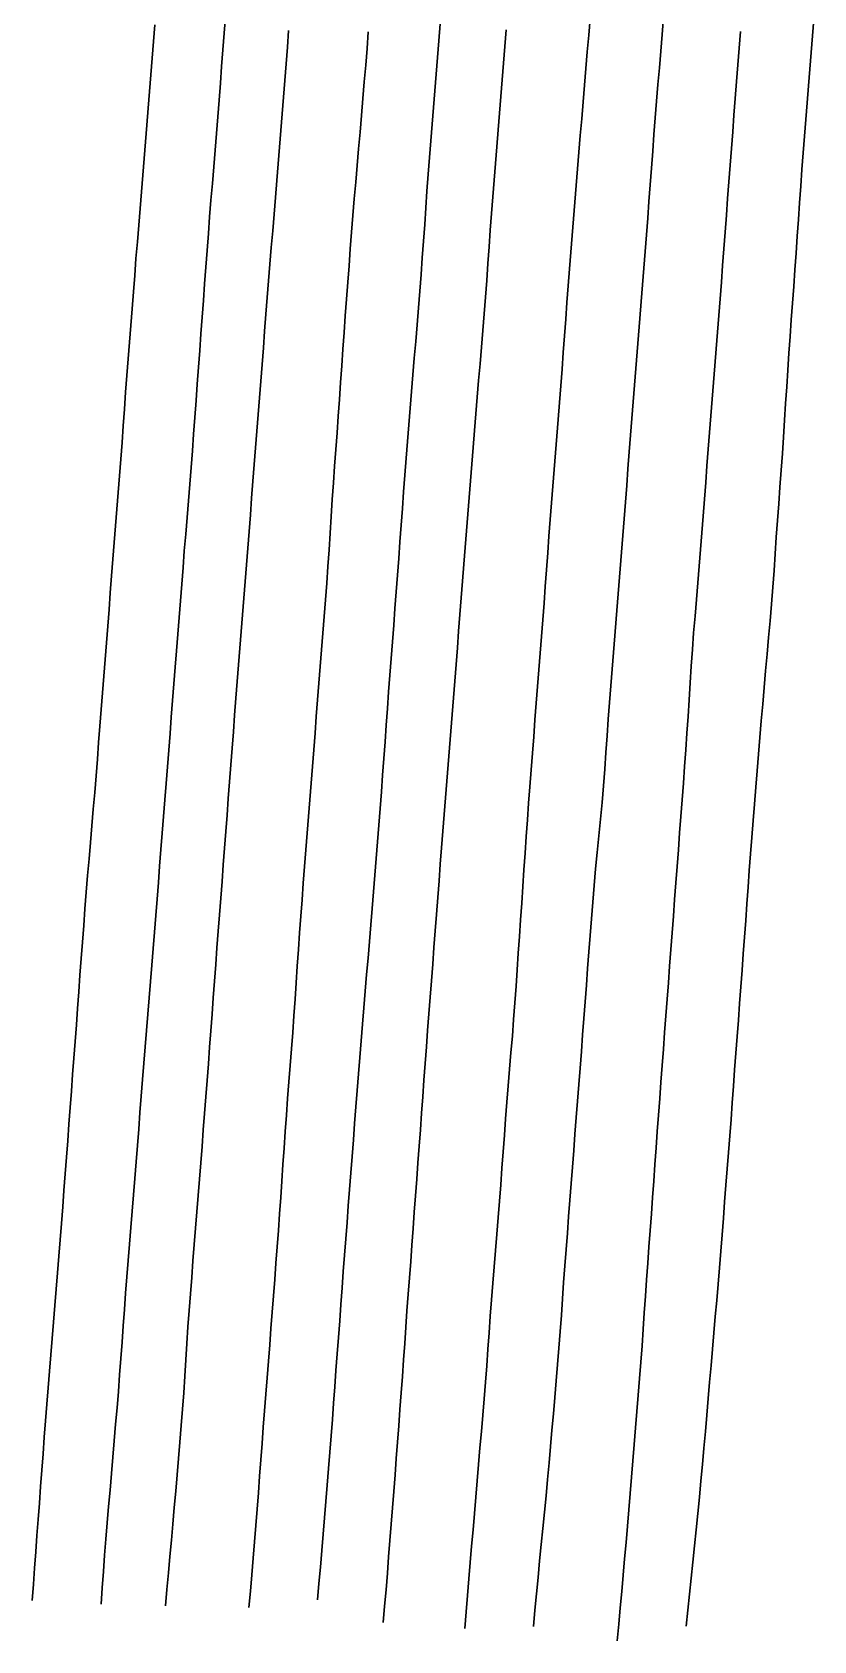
# Model space of a CAD drawing. Header units: metres. Extents: x 378908 to 378976, y 5842376 to 5842760.
# Drawn here: x 378907.5 to 378954.2, y 5842375.5 to 5842471.6 of the extents above; entities that cross this region are included whole.
import ezdxf

# ---------------------------------------------------------------- set-up
doc = ezdxf.new("R2010")
doc.units = ezdxf.units.M
for name, color, linetype, lineweight in [('A-Nord A.1 DA280', 70, 'Continuous', 30), ('A-Nord A.2 DA280', 72, 'Continuous', 30), ('A-Nord A.3 DA280', 74, 'Continuous', 30), ('A-Nord B.1 DA280', 150, 'Continuous', 30), ('A-Nord B.2 DA280', 152, 'Continuous', 30), ('A-Nord B.3 DA280', 154, 'Continuous', 30), ('BorWin 4.1 DA280', 31, 'Continuous', 30), ('BorWin 4.2 DA280', 30, 'Continuous', 30), ('DolWin 4.1 DA280', 211, 'Continuous', 30), ('DolWin 4.2 DA280', 241, 'Continuous', 30)]:
    doc.layers.add(name, color=color, linetype=linetype, lineweight=lineweight)

msp = doc.modelspace()

# ---------------------------------------------------------------- linework, layer by layer
at = {"layer": 'A-Nord A.1 DA280'}
msp.add_polyline3d([(378907.523, 5842377.954, 15.86), (378907.593, 5842378.925, 15.62), (378907.664, 5842379.893, 15.38), (378907.736, 5842380.861, 15.14), (378907.808, 5842381.828, 14.9), (378907.881, 5842382.8, 14.67), (378907.954, 5842383.774, 14.46), (378908.027, 5842384.753, 14.26), (378908.1, 5842385.73, 14.08), (378908.173, 5842386.713, 13.9), (378908.247, 5842387.697, 13.73), (378908.321, 5842388.681, 13.57), (378908.396, 5842389.666, 13.4), (378908.473, 5842390.648, 13.24), (378908.552, 5842391.634, 13.07), (378908.632, 5842392.613, 12.9), (378908.713, 5842393.598, 12.73), (378908.794, 5842394.577, 12.55), (378908.876, 5842395.56, 12.37), (378908.956, 5842396.536, 12.18), (378909.036, 5842397.516, 12), (378909.115, 5842398.499, 11.82), (378909.193, 5842399.483, 11.66), (378909.269, 5842400.465, 11.5), (378909.344, 5842401.451, 11.34), (378909.417, 5842402.435, 11.2), (378909.491, 5842403.427, 11.05), (378909.567, 5842404.411, 10.91), (378909.642, 5842405.399, 10.77), (378909.716, 5842406.381, 10.62), (378909.789, 5842407.37, 10.47), (378909.862, 5842408.357, 10.32), (378909.936, 5842409.346, 10.17), (378910.01, 5842410.328, 10.02), (378910.084, 5842411.31, 9.88), (378910.16, 5842412.305, 9.74), (378910.231, 5842413.291, 9.61), (378910.302, 5842414.279, 9.49), (378910.374, 5842415.27, 9.37), (378910.447, 5842416.262, 9.26), (378910.522, 5842417.253, 9.14), (378910.597, 5842418.245, 9.03), (378910.675, 5842419.239, 8.92), (378910.754, 5842420.226, 8.82), (378910.835, 5842421.219, 8.71), (378910.917, 5842422.21, 8.6), (378910.999, 5842423.196, 8.49), (378911.085, 5842424.191, 8.38), (378911.173, 5842425.181, 8.29), (378911.256, 5842426.171, 8.19), (378911.336, 5842427.169, 8.11), (378911.413, 5842428.159, 8.02), (378911.49, 5842429.154, 7.93), (378911.567, 5842430.147, 7.85), (378911.646, 5842431.139, 7.77), (378911.724, 5842432.133, 7.69), (378911.801, 5842433.13, 7.61), (378911.878, 5842434.116, 7.55), (378911.956, 5842435.117, 7.48), (378912.032, 5842436.111, 7.43), (378912.109, 5842437.106, 7.37), (378912.188, 5842438.1, 7.32), (378912.267, 5842439.1, 7.26), (378912.347, 5842440.099, 7.22), (378912.425, 5842441.095, 7.19), (378912.503, 5842442.089, 7.17), (378912.582, 5842443.087, 7.15), (378912.66, 5842444.078, 7.14), (378912.739, 5842445.079, 7.12), (378912.815, 5842446.075, 7.11), (378912.887, 5842447.071, 7.11), (378912.957, 5842448.068, 7.11), (378913.026, 5842449.065, 7.11), (378913.101, 5842450.064, 7.12), (378913.177, 5842451.062, 7.12), (378913.254, 5842452.061, 7.12), (378913.33, 5842453.055, 7.12), (378913.406, 5842454.05, 7.12), (378913.484, 5842455.052, 7.11), (378913.562, 5842456.049, 7.1), (378913.641, 5842457.043, 7.09), (378913.72, 5842458.041, 7.09), (378913.801, 5842459.04, 7.08), (378913.883, 5842460.034, 7.08), (378913.966, 5842461.033, 7.07), (378914.048, 5842462.025, 7.07), (378914.129, 5842463.024, 7.07), (378914.209, 5842464.021, 7.07), (378914.289, 5842465.014, 7.07), (378914.368, 5842466.013, 7.06), (378914.447, 5842467.012, 7.06), (378914.525, 5842468.008, 7.06), (378914.604, 5842469.005, 7.06), (378914.684, 5842470.003, 7.06), (378914.764, 5842470.998, 7.06), (378914.843, 5842471.996, 7.05)], dxfattribs=at)
at = {"layer": 'A-Nord A.2 DA280'}
msp.add_polyline3d([(378911.64, 5842377.747, 15.781), (378911.707, 5842378.72, 15.542), (378911.775, 5842379.687, 15.302), (378911.846, 5842380.654, 15.061), (378911.923, 5842381.625, 14.829), (378912.004, 5842382.596, 14.61), (378912.087, 5842383.571, 14.403), (378912.171, 5842384.55, 14.209), (378912.255, 5842385.529, 14.029), (378912.339, 5842386.511, 13.857), (378912.422, 5842387.494, 13.688), (378912.506, 5842388.474, 13.513), (378912.589, 5842389.454, 13.33), (378912.668, 5842390.437, 13.145), (378912.742, 5842391.416, 12.953), (378912.816, 5842392.394, 12.751), (378912.888, 5842393.366, 12.542), (378912.959, 5842394.339, 12.327), (378913.029, 5842395.321, 12.11), (378913.102, 5842396.289, 11.905), (378913.18, 5842397.27, 11.711), (378913.259, 5842398.248, 11.528), (378913.336, 5842399.229, 11.345), (378913.411, 5842400.212, 11.158), (378913.487, 5842401.191, 10.972), (378913.566, 5842402.167, 10.793), (378913.649, 5842403.151, 10.613), (378913.732, 5842404.127, 10.433), (378913.814, 5842405.111, 10.256), (378913.887, 5842406.092, 10.087), (378913.955, 5842407.077, 9.921), (378914.027, 5842408.058, 9.753), (378914.106, 5842409.043, 9.579), (378914.188, 5842410.025, 9.397), (378914.269, 5842410.998, 9.206), (378914.347, 5842411.973, 9.005), (378914.425, 5842412.952, 8.798), (378914.501, 5842413.925, 8.598), (378914.582, 5842414.905, 8.403), (378914.666, 5842415.882, 8.217), (378914.748, 5842416.865, 8.04), (378914.826, 5842417.847, 7.873), (378914.902, 5842418.832, 7.709), (378914.978, 5842419.816, 7.546), (378915.055, 5842420.801, 7.385), (378915.132, 5842421.784, 7.232), (378915.209, 5842422.771, 7.084), (378915.287, 5842423.757, 6.941), (378915.365, 5842424.744, 6.803), (378915.441, 5842425.734, 6.675), (378915.518, 5842426.724, 6.549), (378915.596, 5842427.711, 6.423), (378915.674, 5842428.702, 6.296), (378915.75, 5842429.695, 6.171), (378915.826, 5842430.677, 6.052), (378915.903, 5842431.669, 5.936), (378915.981, 5842432.658, 5.825), (378916.059, 5842433.653, 5.718), (378916.137, 5842434.643, 5.615), (378916.215, 5842435.634, 5.518), (378916.294, 5842436.629, 5.429), (378916.374, 5842437.621, 5.35), (378916.452, 5842438.62, 5.268), (378916.527, 5842439.607, 5.184), (378916.604, 5842440.6, 5.102), (378916.686, 5842441.595, 5.028), (378916.767, 5842442.59, 4.963), (378916.845, 5842443.586, 4.902), (378916.924, 5842444.581, 4.842), (378917.005, 5842445.574, 4.788), (378917.084, 5842446.572, 4.74), (378917.158, 5842447.569, 4.697), (378917.227, 5842448.565, 4.655), (378917.304, 5842449.564, 4.616), (378917.38, 5842450.555, 4.581), (378917.454, 5842451.555, 4.552), (378917.526, 5842452.552, 4.53), (378917.596, 5842453.548, 4.516), (378917.668, 5842454.543, 4.503), (378917.74, 5842455.541, 4.489), (378917.814, 5842456.539, 4.474), (378917.888, 5842457.537, 4.46), (378917.963, 5842458.535, 4.454), (378918.038, 5842459.532, 4.456), (378918.113, 5842460.532, 4.46), (378918.194, 5842461.526, 4.461), (378918.278, 5842462.526, 4.461), (378918.36, 5842463.52, 4.464), (378918.443, 5842464.517, 4.47), (378918.523, 5842465.514, 4.477), (378918.601, 5842466.509, 4.483), (378918.678, 5842467.506, 4.487), (378918.755, 5842468.505, 4.494), (378918.832, 5842469.501, 4.51), (378918.907, 5842470.499, 4.534), (378918.983, 5842471.495, 4.561), (378919.058, 5842472.493, 4.586)], dxfattribs=at)
at = {"layer": 'A-Nord A.3 DA280'}
msp.add_polyline3d([(378915.484, 5842377.641, 15.674), (378915.57, 5842378.622, 15.484), (378915.657, 5842379.598, 15.291), (378915.746, 5842380.575, 15.089), (378915.833, 5842381.55, 14.881), (378915.92, 5842382.522, 14.674), (378916.006, 5842383.499, 14.471), (378916.091, 5842384.477, 14.277), (378916.175, 5842385.455, 14.089), (378916.257, 5842386.435, 13.908), (378916.338, 5842387.415, 13.73), (378916.418, 5842388.397, 13.552), (378916.498, 5842389.377, 13.369), (378916.568, 5842390.36, 13.181), (378916.63, 5842391.339, 12.992), (378916.689, 5842392.316, 12.807), (378916.749, 5842393.299, 12.626), (378916.815, 5842394.283, 12.453), (378916.889, 5842395.268, 12.288), (378916.968, 5842396.249, 12.123), (378917.045, 5842397.237, 11.95), (378917.116, 5842398.219, 11.769), (378917.185, 5842399.196, 11.579), (378917.263, 5842400.169, 11.384), (378917.353, 5842401.149, 11.183), (378917.439, 5842402.123, 10.981), (378917.519, 5842403.102, 10.782), (378917.589, 5842404.079, 10.596), (378917.66, 5842405.06, 10.424), (378917.735, 5842406.048, 10.26), (378917.811, 5842407.03, 10.099), (378917.887, 5842408.013, 9.939), (378917.963, 5842408.995, 9.779), (378918.04, 5842409.986, 9.62), (378918.115, 5842410.971, 9.469), (378918.188, 5842411.959, 9.324), (378918.26, 5842412.94, 9.188), (378918.328, 5842413.931, 9.058), (378918.4, 5842414.923, 8.936), (378918.475, 5842415.914, 8.82), (378918.55, 5842416.9, 8.706), (378918.626, 5842417.895, 8.592), (378918.702, 5842418.884, 8.479), (378918.777, 5842419.873, 8.363), (378918.853, 5842420.865, 8.245), (378918.929, 5842421.857, 8.134), (378919.005, 5842422.847, 8.04), (378919.081, 5842423.842, 7.96), (378919.157, 5842424.833, 7.886), (378919.229, 5842425.83, 7.812), (378919.303, 5842426.824, 7.738), (378919.38, 5842427.82, 7.664), (378919.456, 5842428.815, 7.589), (378919.532, 5842429.804, 7.517), (378919.608, 5842430.802, 7.447), (378919.685, 5842431.799, 7.382), (378919.762, 5842432.796, 7.321), (378919.839, 5842433.791, 7.266), (378919.917, 5842434.786, 7.214), (378919.997, 5842435.781, 7.169), (378920.08, 5842436.778, 7.133), (378920.157, 5842437.768, 7.106), (378920.236, 5842438.769, 7.079), (378920.314, 5842439.765, 7.051), (378920.393, 5842440.762, 7.025), (378920.471, 5842441.761, 7.007), (378920.548, 5842442.757, 6.992), (378920.622, 5842443.75, 6.975), (378920.697, 5842444.75, 6.952), (378920.773, 5842445.744, 6.928), (378920.851, 5842446.745, 6.908), (378920.932, 5842447.738, 6.898), (378921.013, 5842448.739, 6.892), (378921.088, 5842449.732, 6.886), (378921.165, 5842450.728, 6.877), (378921.242, 5842451.728, 6.868), (378921.32, 5842452.726, 6.86), (378921.397, 5842453.719, 6.852), (378921.474, 5842454.719, 6.842), (378921.551, 5842455.716, 6.828), (378921.63, 5842456.712, 6.811), (378921.711, 5842457.709, 6.798), (378921.796, 5842458.703, 6.794), (378921.883, 5842459.703, 6.794), (378921.972, 5842460.698, 6.791), (378922.053, 5842461.693, 6.784), (378922.135, 5842462.694, 6.774), (378922.215, 5842463.688, 6.763), (378922.291, 5842464.684, 6.751), (378922.367, 5842465.682, 6.739), (378922.443, 5842466.679, 6.727), (378922.521, 5842467.676, 6.717), (378922.6, 5842468.67, 6.713), (378922.679, 5842469.671, 6.717), (378922.755, 5842470.663, 6.723), (378922.831, 5842471.662, 6.725)], dxfattribs=at)
at = {"layer": 'A-Nord B.1 DA280'}
msp.add_polyline3d([(378920.46, 5842377.534, 15.63), (378920.548, 5842378.518, 15.458), (378920.632, 5842379.498, 15.284), (378920.715, 5842380.481, 15.108), (378920.793, 5842381.459, 14.924), (378920.87, 5842382.436, 14.73), (378920.947, 5842383.413, 14.529), (378921.025, 5842384.39, 14.327), (378921.101, 5842385.369, 14.126), (378921.176, 5842386.344, 13.93), (378921.248, 5842387.326, 13.739), (378921.317, 5842388.309, 13.554), (378921.395, 5842389.286, 13.371), (378921.477, 5842390.271, 13.191), (378921.555, 5842391.244, 13.011), (378921.63, 5842392.232, 12.823), (378921.702, 5842393.207, 12.631), (378921.774, 5842394.18, 12.435), (378921.848, 5842395.159, 12.237), (378921.924, 5842396.142, 12.036), (378922, 5842397.116, 11.833), (378922.075, 5842398.091, 11.625), (378922.147, 5842399.064, 11.419), (378922.216, 5842400.045, 11.22), (378922.286, 5842401.024, 11.036), (378922.357, 5842402.011, 10.864), (378922.424, 5842402.99, 10.7), (378922.491, 5842403.97, 10.539), (378922.559, 5842404.959, 10.379), (378922.627, 5842405.947, 10.22), (378922.697, 5842406.929, 10.062), (378922.771, 5842407.91, 9.906), (378922.849, 5842408.904, 9.749), (378922.925, 5842409.887, 9.595), (378923, 5842410.873, 9.446), (378923.072, 5842411.861, 9.305), (378923.142, 5842412.849, 9.17), (378923.212, 5842413.838, 9.041), (378923.281, 5842414.826, 8.918), (378923.349, 5842415.821, 8.797), (378923.418, 5842416.804, 8.678), (378923.488, 5842417.798, 8.559), (378923.559, 5842418.789, 8.445), (378923.631, 5842419.778, 8.335), (378923.707, 5842420.771, 8.227), (378923.784, 5842421.76, 8.121), (378923.863, 5842422.756, 8.019), (378923.939, 5842423.742, 7.924), (378924.019, 5842424.738, 7.836), (378924.099, 5842425.734, 7.755), (378924.177, 5842426.726, 7.681), (378924.253, 5842427.722, 7.612), (378924.33, 5842428.72, 7.545), (378924.406, 5842429.71, 7.479), (378924.482, 5842430.707, 7.412), (378924.56, 5842431.701, 7.343), (378924.639, 5842432.696, 7.271), (378924.719, 5842433.692, 7.202), (378924.798, 5842434.688, 7.14), (378924.875, 5842435.68, 7.084), (378924.954, 5842436.676, 7.034), (378925.031, 5842437.673, 6.992), (378925.105, 5842438.668, 6.96), (378925.175, 5842439.666, 6.935), (378925.241, 5842440.666, 6.916), (378925.306, 5842441.663, 6.901), (378925.37, 5842442.659, 6.889), (378925.437, 5842443.655, 6.878), (378925.506, 5842444.654, 6.865), (378925.575, 5842445.649, 6.855), (378925.646, 5842446.654, 6.852), (378925.718, 5842447.649, 6.854), (378925.791, 5842448.646, 6.857), (378925.862, 5842449.64, 6.861), (378925.932, 5842450.639, 6.859), (378926.002, 5842451.638, 6.855), (378926.071, 5842452.634, 6.852), (378926.141, 5842453.629, 6.855), (378926.212, 5842454.631, 6.864), (378926.285, 5842455.623, 6.87), (378926.358, 5842456.626, 6.871), (378926.433, 5842457.618, 6.867), (378926.51, 5842458.617, 6.86), (378926.586, 5842459.612, 6.855), (378926.666, 5842460.61, 6.856), (378926.75, 5842461.608, 6.856), (378926.835, 5842462.605, 6.853), (378926.921, 5842463.603, 6.85), (378927.008, 5842464.595, 6.85), (378927.094, 5842465.589, 6.852), (378927.179, 5842466.589, 6.857), (378927.262, 5842467.587, 6.858), (378927.346, 5842468.583, 6.854), (378927.428, 5842469.58, 6.845), (378927.508, 5842470.576, 6.832), (378927.586, 5842471.571, 6.821)], dxfattribs=at)
at = {"layer": 'A-Nord B.2 DA280'}
msp.add_polyline3d([(378924.556, 5842377.991, 15.451), (378924.639, 5842378.973, 15.269), (378924.722, 5842379.952, 15.084), (378924.805, 5842380.931, 14.897), (378924.886, 5842381.91, 14.71), (378924.967, 5842382.89, 14.524), (378925.049, 5842383.871, 14.34), (378925.129, 5842384.849, 14.157), (378925.207, 5842385.829, 13.971), (378925.284, 5842386.809, 13.781), (378925.362, 5842387.783, 13.585), (378925.441, 5842388.761, 13.38), (378925.511, 5842389.736, 13.176), (378925.581, 5842390.714, 12.973), (378925.654, 5842391.693, 12.779), (378925.728, 5842392.673, 12.601), (378925.802, 5842393.659, 12.435), (378925.876, 5842394.642, 12.271), (378925.949, 5842395.626, 12.101), (378926.021, 5842396.607, 11.923), (378926.092, 5842397.589, 11.735), (378926.163, 5842398.571, 11.543), (378926.236, 5842399.545, 11.353), (378926.316, 5842400.524, 11.169), (378926.392, 5842401.505, 10.994), (378926.469, 5842402.488, 10.825), (378926.546, 5842403.472, 10.661), (378926.622, 5842404.456, 10.5), (378926.697, 5842405.444, 10.342), (378926.771, 5842406.427, 10.189), (378926.846, 5842407.412, 10.04), (378926.921, 5842408.399, 9.894), (378926.996, 5842409.386, 9.75), (378927.072, 5842410.373, 9.607), (378927.151, 5842411.359, 9.465), (378927.236, 5842412.349, 9.325), (378927.318, 5842413.336, 9.189), (378927.4, 5842414.322, 9.054), (378927.485, 5842415.311, 8.921), (378927.57, 5842416.298, 8.795), (378927.654, 5842417.286, 8.674), (378927.737, 5842418.273, 8.557), (378927.818, 5842419.265, 8.442), (378927.898, 5842420.259, 8.331), (378927.976, 5842421.246, 8.224), (378928.053, 5842422.241, 8.118), (378928.131, 5842423.231, 8.016), (378928.212, 5842424.223, 7.921), (378928.289, 5842425.215, 7.84), (378928.364, 5842426.21, 7.765), (378928.44, 5842427.208, 7.691), (378928.514, 5842428.199, 7.615), (378928.587, 5842429.198, 7.536), (378928.658, 5842430.19, 7.458), (378928.728, 5842431.182, 7.38), (378928.798, 5842432.179, 7.304), (378928.87, 5842433.171, 7.233), (378928.946, 5842434.172, 7.167), (378929.023, 5842435.161, 7.106), (378929.103, 5842436.156, 7.052), (378929.177, 5842437.156, 7.005), (378929.251, 5842438.152, 6.962), (378929.326, 5842439.145, 6.921), (378929.4, 5842440.141, 6.885), (378929.472, 5842441.14, 6.857), (378929.544, 5842442.137, 6.835), (378929.618, 5842443.134, 6.816), (378929.692, 5842444.13, 6.8), (378929.766, 5842445.126, 6.786), (378929.843, 5842446.129, 6.776), (378929.921, 5842447.126, 6.77), (378930.002, 5842448.117, 6.765), (378930.08, 5842449.116, 6.76), (378930.16, 5842450.116, 6.754), (378930.244, 5842451.11, 6.746), (378930.331, 5842452.105, 6.736), (378930.419, 5842453.104, 6.725), (378930.503, 5842454.097, 6.715), (378930.584, 5842455.095, 6.709), (378930.66, 5842456.089, 6.705), (378930.734, 5842457.087, 6.703), (378930.805, 5842458.087, 6.704), (378930.876, 5842459.083, 6.706), (378930.949, 5842460.08, 6.707), (378931.018, 5842461.079, 6.708), (378931.087, 5842462.075, 6.703), (378931.16, 5842463.077, 6.693), (378931.235, 5842464.071, 6.682), (378931.314, 5842465.067, 6.678), (378931.396, 5842466.066, 6.681), (378931.48, 5842467.063, 6.685), (378931.562, 5842468.057, 6.687), (378931.642, 5842469.055, 6.692), (378931.72, 5842470.05, 6.699), (378931.798, 5842471.044, 6.708), (378931.875, 5842472.049, 6.719)], dxfattribs=at)
at = {"layer": 'A-Nord B.3 DA280'}
msp.add_polyline3d([(378928.478, 5842376.635, 15.678), (378928.56, 5842377.618, 15.508), (378928.642, 5842378.602, 15.336), (378928.722, 5842379.583, 15.157), (378928.8, 5842380.56, 14.968), (378928.877, 5842381.537, 14.773), (378928.953, 5842382.514, 14.573), (378929.029, 5842383.491, 14.372), (378929.105, 5842384.469, 14.172), (378929.18, 5842385.448, 13.974), (378929.253, 5842386.423, 13.777), (378929.326, 5842387.401, 13.578), (378929.398, 5842388.381, 13.386), (378929.473, 5842389.362, 13.206), (378929.549, 5842390.345, 13.036), (378929.623, 5842391.328, 12.867), (378929.693, 5842392.311, 12.693), (378929.759, 5842393.291, 12.511), (378929.824, 5842394.271, 12.317), (378929.891, 5842395.252, 12.115), (378929.962, 5842396.229, 11.916), (378930.039, 5842397.207, 11.727), (378930.115, 5842398.188, 11.549), (378930.186, 5842399.172, 11.377), (378930.257, 5842400.152, 11.204), (378930.33, 5842401.132, 11.03), (378930.403, 5842402.116, 10.857), (378930.476, 5842403.099, 10.69), (378930.55, 5842404.079, 10.525), (378930.625, 5842405.07, 10.36), (378930.697, 5842406.052, 10.201), (378930.767, 5842407.038, 10.05), (378930.836, 5842408.024, 9.909), (378930.907, 5842409.014, 9.773), (378930.981, 5842409.999, 9.636), (378931.055, 5842410.991, 9.495), (378931.127, 5842411.976, 9.357), (378931.2, 5842412.968, 9.229), (378931.274, 5842413.955, 9.111), (378931.351, 5842414.948, 8.997), (378931.429, 5842415.938, 8.883), (378931.506, 5842416.927, 8.769), (378931.584, 5842417.914, 8.658), (378931.659, 5842418.906, 8.559), (378931.734, 5842419.907, 8.474), (378931.808, 5842420.9, 8.397), (378931.883, 5842421.894, 8.317), (378931.96, 5842422.883, 8.232), (378932.039, 5842423.879, 8.14), (378932.116, 5842424.872, 8.047), (378932.193, 5842425.862, 7.958), (378932.271, 5842426.857, 7.878), (378932.348, 5842427.851, 7.806), (378932.425, 5842428.845, 7.736), (378932.504, 5842429.84, 7.665), (378932.584, 5842430.833, 7.594), (378932.665, 5842431.831, 7.528), (378932.744, 5842432.824, 7.472), (378932.822, 5842433.817, 7.422), (378932.9, 5842434.814, 7.376), (378932.978, 5842435.809, 7.333), (378933.055, 5842436.811, 7.295), (378933.131, 5842437.805, 7.266), (378933.207, 5842438.8, 7.246), (378933.283, 5842439.801, 7.231), (378933.359, 5842440.799, 7.218), (378933.436, 5842441.794, 7.204), (378933.516, 5842442.788, 7.19), (378933.597, 5842443.785, 7.176), (378933.678, 5842444.782, 7.165), (378933.759, 5842445.778, 7.157), (378933.839, 5842446.775, 7.151), (378933.923, 5842447.774, 7.144), (378934.006, 5842448.768, 7.135), (378934.089, 5842449.763, 7.125), (378934.171, 5842450.763, 7.119), (378934.252, 5842451.761, 7.115), (378934.333, 5842452.755, 7.112), (378934.415, 5842453.754, 7.109), (378934.496, 5842454.751, 7.103), (378934.575, 5842455.744, 7.093), (378934.651, 5842456.74, 7.084), (378934.725, 5842457.744, 7.082), (378934.796, 5842458.737, 7.081), (378934.867, 5842459.739, 7.076), (378934.938, 5842460.73, 7.065), (378935.012, 5842461.731, 7.051), (378935.088, 5842462.723, 7.041), (378935.167, 5842463.724, 7.035), (378935.247, 5842464.718, 7.034), (378935.327, 5842465.719, 7.036), (378935.407, 5842466.718, 7.038), (378935.487, 5842467.708, 7.038), (378935.567, 5842468.704, 7.036), (378935.648, 5842469.705, 7.031), (378935.729, 5842470.703, 7.022), (378935.809, 5842471.696, 7.012)], dxfattribs=at)
at = {"layer": 'BorWin 4.1 DA280'}
msp.add_polyline3d([(378942.442, 5842375.55, 15.688), (378942.534, 5842376.535, 15.51), (378942.624, 5842377.513, 15.328), (378942.713, 5842378.488, 15.141), (378942.799, 5842379.469, 14.942), (378942.884, 5842380.44, 14.736), (378942.969, 5842381.416, 14.526), (378943.052, 5842382.39, 14.316), (378943.135, 5842383.367, 14.112), (378943.216, 5842384.343, 13.913), (378943.295, 5842385.321, 13.719), (378943.374, 5842386.3, 13.527), (378943.453, 5842387.276, 13.332), (378943.534, 5842388.255, 13.14), (378943.616, 5842389.234, 12.954), (378943.697, 5842390.213, 12.774), (378943.776, 5842391.196, 12.599), (378943.852, 5842392.18, 12.431), (378943.924, 5842393.162, 12.272), (378943.993, 5842394.148, 12.119), (378944.059, 5842395.134, 11.963), (378944.126, 5842396.118, 11.802), (378944.196, 5842397.104, 11.635), (378944.266, 5842398.083, 11.461), (378944.338, 5842399.068, 11.279), (378944.41, 5842400.046, 11.094), (378944.482, 5842401.027, 10.912), (378944.552, 5842402.011, 10.739), (378944.62, 5842402.991, 10.575), (378944.69, 5842403.98, 10.41), (378944.762, 5842404.966, 10.243), (378944.833, 5842405.942, 10.075), (378944.906, 5842406.931, 9.906), (378944.978, 5842407.914, 9.743), (378945.052, 5842408.895, 9.586), (378945.126, 5842409.886, 9.435), (378945.197, 5842410.869, 9.296), (378945.269, 5842411.861, 9.17), (378945.342, 5842412.85, 9.048), (378945.417, 5842413.84, 8.923), (378945.493, 5842414.824, 8.795), (378945.57, 5842415.817, 8.669), (378945.647, 5842416.809, 8.551), (378945.722, 5842417.796, 8.449), (378945.796, 5842418.795, 8.356), (378945.869, 5842419.786, 8.267), (378945.943, 5842420.781, 8.176), (378946.017, 5842421.77, 8.085), (378946.091, 5842422.763, 7.995), (378946.167, 5842423.763, 7.91), (378946.242, 5842424.754, 7.831), (378946.316, 5842425.743, 7.752), (378946.389, 5842426.738, 7.673), (378946.462, 5842427.735, 7.596), (378946.533, 5842428.729, 7.524), (378946.601, 5842429.724, 7.458), (378946.667, 5842430.724, 7.397), (378946.732, 5842431.717, 7.343), (378946.797, 5842432.715, 7.291), (378946.863, 5842433.712, 7.238), (378946.929, 5842434.71, 7.185), (378947.003, 5842435.702, 7.135), (378947.085, 5842436.699, 7.092), (378947.17, 5842437.698, 7.061), (378947.253, 5842438.694, 7.041), (378947.334, 5842439.686, 7.026), (378947.412, 5842440.684, 7.014), (378947.491, 5842441.685, 7.005), (378947.568, 5842442.675, 6.997), (378947.645, 5842443.676, 6.99), (378947.721, 5842444.674, 6.988), (378947.795, 5842445.671, 6.991), (378947.868, 5842446.666, 6.995), (378947.945, 5842447.663, 7), (378948.022, 5842448.661, 7.004), (378948.1, 5842449.658, 7.008), (378948.179, 5842450.656, 7.012), (378948.258, 5842451.649, 7.014), (378948.338, 5842452.649, 7.015), (378948.419, 5842453.646, 7.015), (378948.5, 5842454.642, 7.017), (378948.58, 5842455.64, 7.019), (378948.659, 5842456.635, 7.019), (378948.734, 5842457.632, 7.017), (378948.807, 5842458.627, 7.015), (378948.881, 5842459.626, 7.014), (378948.955, 5842460.625, 7.014), (378949.028, 5842461.623, 7.014), (378949.101, 5842462.62, 7.014), (378949.176, 5842463.617, 7.014), (378949.253, 5842464.613, 7.012), (378949.332, 5842465.614, 7.011), (378949.411, 5842466.607, 7.01), (378949.491, 5842467.606, 7.008), (378949.57, 5842468.602, 7.001), (378949.648, 5842469.596, 6.989), (378949.725, 5842470.596, 6.975), (378949.804, 5842471.595, 6.962)], dxfattribs=at)
at = {"layer": 'BorWin 4.2 DA280'}
msp.add_polyline3d([(378946.55, 5842376.417, 15.93), (378946.651, 5842377.377, 15.65), (378946.751, 5842378.329, 15.371), (378946.852, 5842379.287, 15.1), (378946.952, 5842380.249, 14.845), (378947.053, 5842381.215, 14.606), (378947.153, 5842382.184, 14.381), (378947.251, 5842383.156, 14.166), (378947.345, 5842384.129, 13.958), (378947.438, 5842385.104, 13.754), (378947.529, 5842386.081, 13.556), (378947.62, 5842387.057, 13.367), (378947.707, 5842388.039, 13.191), (378947.787, 5842389.021, 13.029), (378947.869, 5842390.006, 12.872), (378947.954, 5842390.989, 12.713), (378948.041, 5842391.973, 12.539), (378948.127, 5842392.949, 12.349), (378948.212, 5842393.925, 12.14), (378948.296, 5842394.898, 11.919), (378948.378, 5842395.867, 11.698), (378948.458, 5842396.842, 11.488), (378948.541, 5842397.82, 11.3), (378948.622, 5842398.8, 11.126), (378948.704, 5842399.783, 10.956), (378948.779, 5842400.767, 10.786), (378948.854, 5842401.748, 10.617), (378948.93, 5842402.735, 10.451), (378949.007, 5842403.719, 10.291), (378949.084, 5842404.703, 10.136), (378949.16, 5842405.689, 9.983), (378949.233, 5842406.671, 9.832), (378949.306, 5842407.661, 9.683), (378949.377, 5842408.646, 9.538), (378949.45, 5842409.636, 9.397), (378949.522, 5842410.622, 9.261), (378949.596, 5842411.609, 9.127), (378949.671, 5842412.598, 8.995), (378949.746, 5842413.591, 8.868), (378949.819, 5842414.576, 8.747), (378949.892, 5842415.569, 8.625), (378949.965, 5842416.556, 8.503), (378950.038, 5842417.545, 8.386), (378950.111, 5842418.538, 8.272), (378950.183, 5842419.528, 8.164), (378950.255, 5842420.523, 8.063), (378950.326, 5842421.515, 7.972), (378950.399, 5842422.511, 7.886), (378950.475, 5842423.502, 7.803), (378950.55, 5842424.501, 7.723), (378950.627, 5842425.492, 7.644), (378950.708, 5842426.487, 7.563), (378950.789, 5842427.478, 7.48), (378950.871, 5842428.471, 7.403), (378950.953, 5842429.464, 7.334), (378951.038, 5842430.46, 7.272), (378951.123, 5842431.453, 7.216), (378951.208, 5842432.447, 7.162), (378951.295, 5842433.442, 7.113), (378951.385, 5842434.443, 7.07), (378951.477, 5842435.432, 7.032), (378951.564, 5842436.43, 6.998), (378951.648, 5842437.428, 6.963), (378951.727, 5842438.425, 6.929), (378951.8, 5842439.418, 6.898), (378951.87, 5842440.418, 6.872), (378951.937, 5842441.414, 6.849), (378952.006, 5842442.413, 6.83), (378952.079, 5842443.411, 6.814), (378952.154, 5842444.404, 6.8), (378952.228, 5842445.406, 6.792), (378952.298, 5842446.401, 6.797), (378952.365, 5842447.394, 6.809), (378952.429, 5842448.4, 6.821), (378952.492, 5842449.392, 6.827), (378952.555, 5842450.389, 6.827), (378952.619, 5842451.392, 6.823), (378952.687, 5842452.389, 6.819), (378952.758, 5842453.386, 6.816), (378952.83, 5842454.384, 6.814), (378952.904, 5842455.381, 6.809), (378952.975, 5842456.376, 6.801), (378953.044, 5842457.376, 6.793), (378953.113, 5842458.369, 6.784), (378953.184, 5842459.371, 6.777), (378953.252, 5842460.366, 6.777), (378953.321, 5842461.369, 6.778), (378953.392, 5842462.363, 6.776), (378953.466, 5842463.364, 6.773), (378953.543, 5842464.359, 6.771), (378953.622, 5842465.352, 6.771), (378953.701, 5842466.351, 6.768), (378953.781, 5842467.346, 6.762), (378953.862, 5842468.347, 6.754), (378953.941, 5842469.339, 6.747), (378954.019, 5842470.336, 6.742), (378954.097, 5842471.337, 6.742), (378954.176, 5842472.333, 6.743)], dxfattribs=at)
at = {"layer": 'DolWin 4.1 DA280'}
msp.add_polyline3d([(378933.352, 5842376.289, 15.67), (378933.431, 5842377.276, 15.513), (378933.51, 5842378.261, 15.352), (378933.589, 5842379.246, 15.184), (378933.668, 5842380.222, 15.006), (378933.751, 5842381.201, 14.812), (378933.834, 5842382.178, 14.61), (378933.918, 5842383.153, 14.405), (378934.002, 5842384.128, 14.202), (378934.085, 5842385.104, 14.003), (378934.167, 5842386.083, 13.809), (378934.249, 5842387.062, 13.619), (378934.332, 5842388.04, 13.432), (378934.417, 5842389.019, 13.244), (378934.499, 5842389.998, 13.065), (378934.579, 5842390.983, 12.898), (378934.654, 5842391.969, 12.739), (378934.725, 5842392.955, 12.584), (378934.795, 5842393.937, 12.427), (378934.867, 5842394.922, 12.265), (378934.943, 5842395.906, 12.098), (378935.023, 5842396.888, 11.922), (378935.102, 5842397.865, 11.738), (378935.181, 5842398.842, 11.548), (378935.259, 5842399.825, 11.356), (378935.338, 5842400.805, 11.168), (378935.414, 5842401.787, 10.989), (378935.486, 5842402.763, 10.821), (378935.559, 5842403.752, 10.659), (378935.632, 5842404.735, 10.505), (378935.704, 5842405.724, 10.355), (378935.777, 5842406.707, 10.206), (378935.852, 5842407.696, 10.058), (378935.931, 5842408.679, 9.913), (378936.015, 5842409.667, 9.769), (378936.099, 5842410.652, 9.628), (378936.182, 5842411.641, 9.493), (378936.259, 5842412.628, 9.366), (378936.332, 5842413.622, 9.247), (378936.401, 5842414.611, 9.134), (378936.47, 5842415.602, 9.023), (378936.539, 5842416.593, 8.913), (378936.608, 5842417.589, 8.81), (378936.674, 5842418.579, 8.719), (378936.741, 5842419.576, 8.639), (378936.808, 5842420.568, 8.56), (378936.875, 5842421.565, 8.475), (378936.943, 5842422.56, 8.384), (378937.011, 5842423.549, 8.289), (378937.081, 5842424.541, 8.193), (378937.154, 5842425.539, 8.101), (378937.229, 5842426.526, 8.016), (378937.304, 5842427.523, 7.934), (378937.38, 5842428.517, 7.859), (378937.455, 5842429.508, 7.788), (378937.531, 5842430.511, 7.719), (378937.607, 5842431.501, 7.658), (378937.685, 5842432.497, 7.604), (378937.764, 5842433.49, 7.554), (378937.844, 5842434.486, 7.51), (378937.925, 5842435.486, 7.473), (378938.001, 5842436.48, 7.441), (378938.076, 5842437.479, 7.415), (378938.15, 5842438.476, 7.395), (378938.224, 5842439.467, 7.378), (378938.298, 5842440.472, 7.366), (378938.369, 5842441.469, 7.359), (378938.443, 5842442.468, 7.353), (378938.516, 5842443.457, 7.347), (378938.594, 5842444.455, 7.342), (378938.674, 5842445.454, 7.342), (378938.756, 5842446.452, 7.349), (378938.839, 5842447.446, 7.357), (378938.921, 5842448.447, 7.363), (378939.002, 5842449.446, 7.367), (378939.079, 5842450.439, 7.37), (378939.153, 5842451.438, 7.371), (378939.224, 5842452.434, 7.37), (378939.295, 5842453.43, 7.367), (378939.367, 5842454.431, 7.364), (378939.44, 5842455.428, 7.363), (378939.514, 5842456.422, 7.364), (378939.59, 5842457.423, 7.362), (378939.667, 5842458.417, 7.357), (378939.746, 5842459.416, 7.348), (378939.826, 5842460.409, 7.336), (378939.908, 5842461.405, 7.325), (378939.99, 5842462.403, 7.318), (378940.073, 5842463.397, 7.313), (378940.155, 5842464.395, 7.309), (378940.238, 5842465.397, 7.305), (378940.321, 5842466.39, 7.301), (378940.404, 5842467.388, 7.296), (378940.489, 5842468.384, 7.291), (378940.573, 5842469.38, 7.286), (378940.656, 5842470.373, 7.282), (378940.74, 5842471.371, 7.277), (378940.822, 5842472.371, 7.272)], dxfattribs=at)
at = {"layer": 'DolWin 4.2 DA280'}
msp.add_polyline3d([(378937.44, 5842376.399, 15.621), (378937.531, 5842377.382, 15.446), (378937.622, 5842378.362, 15.267), (378937.714, 5842379.339, 15.081), (378937.809, 5842380.316, 14.883), (378937.904, 5842381.289, 14.676), (378938.001, 5842382.262, 14.465), (378938.098, 5842383.236, 14.255), (378938.193, 5842384.209, 14.05), (378938.284, 5842385.186, 13.85), (378938.373, 5842386.163, 13.656), (378938.461, 5842387.141, 13.465), (378938.547, 5842388.118, 13.277), (378938.631, 5842389.1, 13.09), (378938.716, 5842390.079, 12.909), (378938.799, 5842391.06, 12.732), (378938.878, 5842392.039, 12.561), (378938.957, 5842393.019, 12.39), (378939.034, 5842394.004, 12.215), (378939.107, 5842394.984, 12.035), (378939.176, 5842395.967, 11.847), (378939.244, 5842396.944, 11.658), (378939.315, 5842397.926, 11.469), (378939.392, 5842398.905, 11.284), (378939.469, 5842399.887, 11.105), (378939.541, 5842400.869, 10.935), (378939.616, 5842401.853, 10.773), (378939.692, 5842402.839, 10.616), (378939.768, 5842403.818, 10.462), (378939.843, 5842404.807, 10.306), (378939.915, 5842405.795, 10.148), (378939.988, 5842406.779, 9.99), (378940.062, 5842407.765, 9.831), (378940.141, 5842408.745, 9.678), (378940.222, 5842409.735, 9.531), (378940.302, 5842410.72, 9.391), (378940.378, 5842411.708, 9.259), (378940.452, 5842412.698, 9.132), (378940.527, 5842413.69, 9.01), (378940.601, 5842414.677, 8.892), (378940.676, 5842415.668, 8.778), (378940.752, 5842416.66, 8.668), (378940.827, 5842417.65, 8.561), (378940.904, 5842418.642, 8.455), (378940.983, 5842419.631, 8.35), (378941.067, 5842420.625, 8.245), (378941.155, 5842421.615, 8.144), (378941.249, 5842422.603, 8.053), (378941.348, 5842423.598, 7.972), (378941.445, 5842424.589, 7.9), (378941.538, 5842425.583, 7.828), (378941.621, 5842426.576, 7.753), (378941.694, 5842427.573, 7.677), (378941.764, 5842428.567, 7.604), (378941.834, 5842429.559, 7.539), (378941.906, 5842430.562, 7.48), (378941.979, 5842431.555, 7.426), (378942.055, 5842432.552, 7.376), (378942.133, 5842433.545, 7.33), (378942.214, 5842434.541, 7.288), (378942.295, 5842435.538, 7.25), (378942.378, 5842436.534, 7.216), (378942.461, 5842437.53, 7.188), (378942.543, 5842438.528, 7.164), (378942.624, 5842439.52, 7.144), (378942.704, 5842440.522, 7.129), (378942.782, 5842441.517, 7.118), (378942.857, 5842442.508, 7.107), (378942.933, 5842443.51, 7.098), (378943.008, 5842444.504, 7.089), (378943.082, 5842445.5, 7.084), (378943.156, 5842446.502, 7.082), (378943.23, 5842447.498, 7.083), (378943.307, 5842448.495, 7.084), (378943.385, 5842449.494, 7.087), (378943.464, 5842450.486, 7.091), (378943.544, 5842451.489, 7.097), (378943.624, 5842452.486, 7.103), (378943.704, 5842453.481, 7.106), (378943.783, 5842454.475, 7.106), (378943.864, 5842455.474, 7.103), (378943.944, 5842456.469, 7.098), (378944.025, 5842457.465, 7.091), (378944.105, 5842458.465, 7.082), (378944.185, 5842459.462, 7.075), (378944.263, 5842460.456, 7.072), (378944.338, 5842461.457, 7.071), (378944.41, 5842462.451, 7.072), (378944.484, 5842463.446, 7.073), (378944.559, 5842464.449, 7.071), (378944.633, 5842465.443, 7.064), (378944.709, 5842466.441, 7.053), (378944.789, 5842467.437, 7.042), (378944.873, 5842468.434, 7.035), (378944.958, 5842469.431, 7.027), (378945.044, 5842470.43, 7.016), (378945.128, 5842471.421, 7.004), (378945.208, 5842472.421, 6.993)], dxfattribs=at)

doc.saveas('drawing.dxf')
